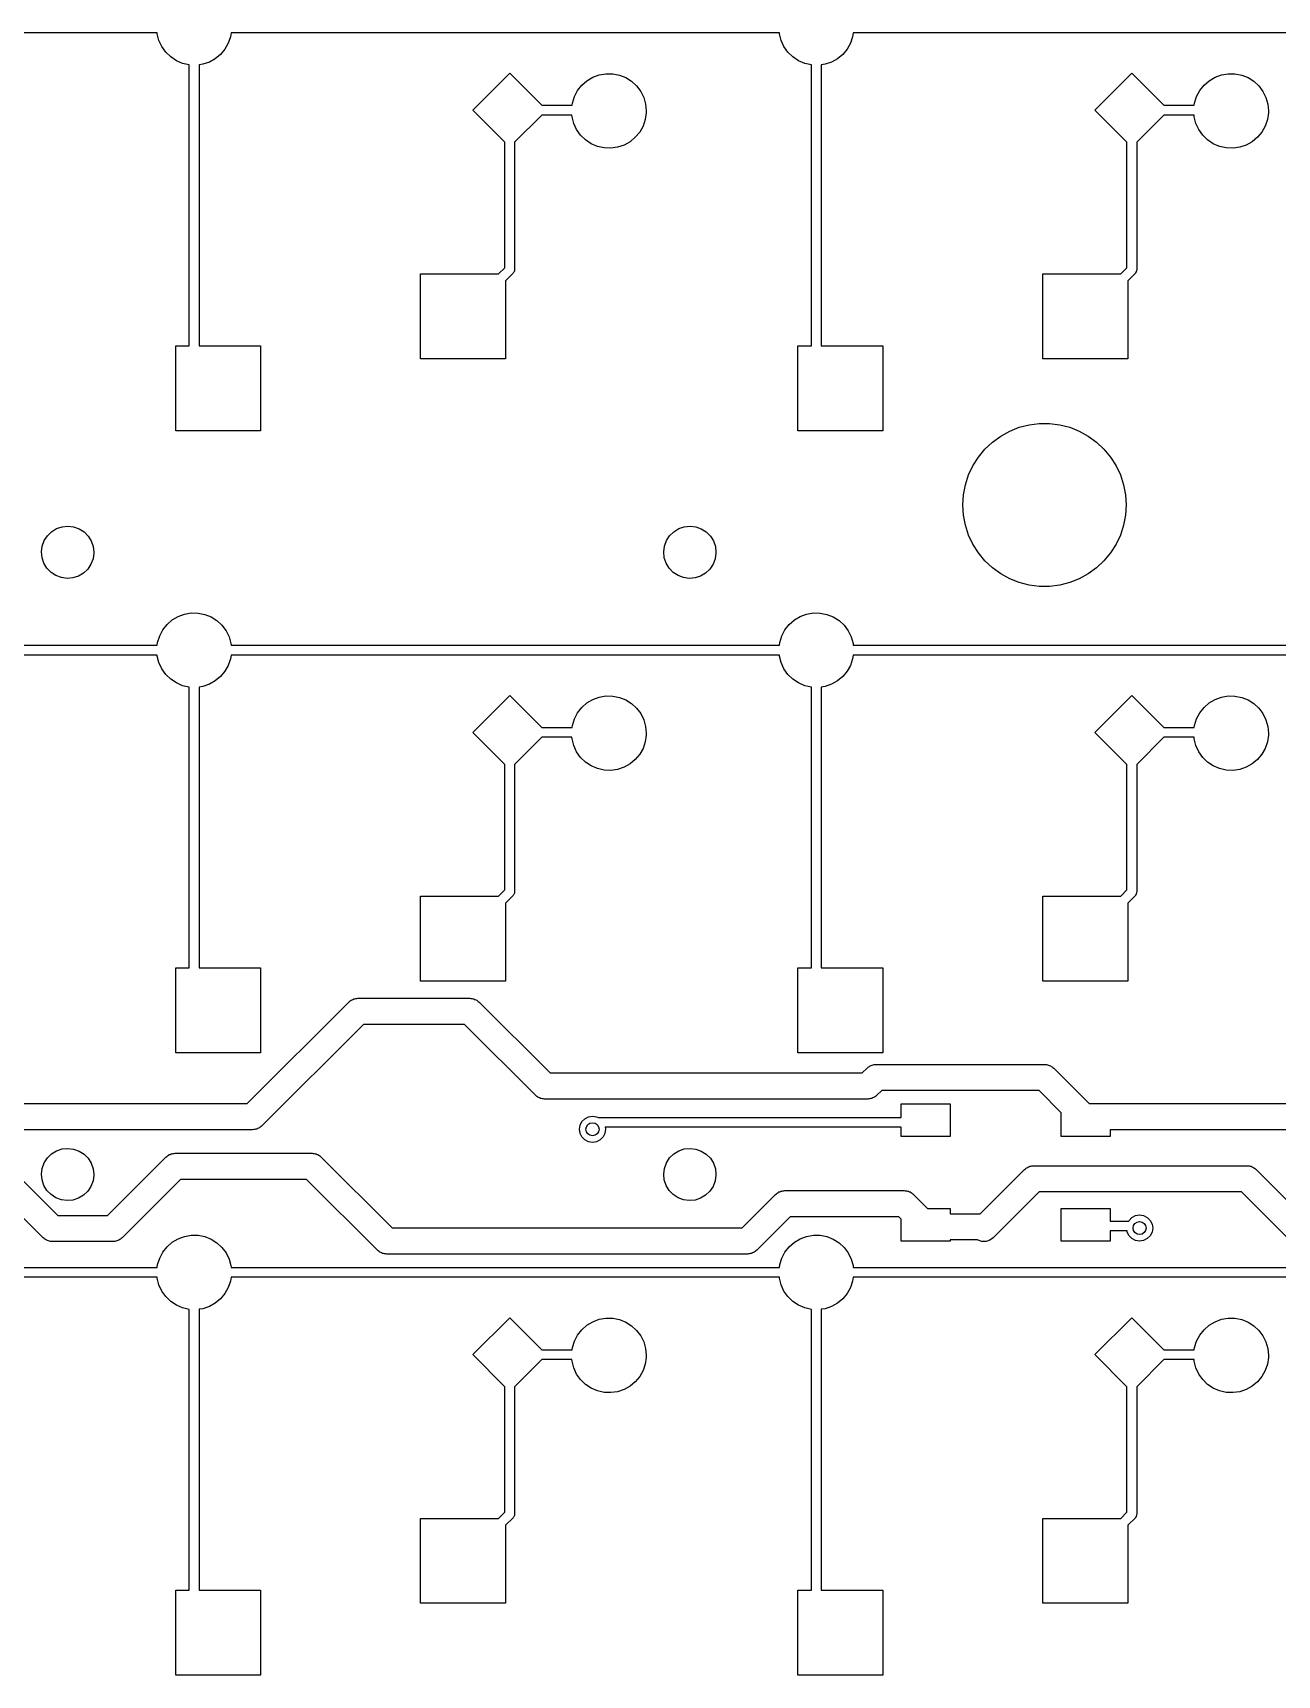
# Model space of a CAD drawing. Extents: x 62 to 250, y -152 to -58.
# Drawn here: x 126 to 164.1, y -152.4 to -102.1 of the extents above; entities that cross this region are included whole.
import ezdxf

# ---------------------------------------------------------------- set-up
doc = ezdxf.new("R2010")
doc.units = 0
doc.layers.add('BLACK', color=7, linetype='CONTINUOUS')

msp = doc.modelspace()

# ---------------------------------------------------------------- linework, layer by layer
at = {"layer": 'BLACK', "linetype": 'CONTINUOUS'}
for p, q in [((129.806, -102.131), (113.015, -102.131)), ((129.808, -102.16), (129.806, -102.131)), ((129.86, -102.363), (129.808, -102.16)), ((129.947, -102.552), (129.86, -102.363)), ((130.068, -102.723), (129.947, -102.552)), ((131.981, -102.446), (131.879, -102.628)), ((132.048, -102.248), (131.981, -102.446)), ((132.065, -102.131), (132.048, -102.248)), ((148.856, -102.131), (132.065, -102.131)), ((148.858, -102.16), (148.856, -102.131)), ((148.91, -102.363), (148.858, -102.16)), ((148.997, -102.552), (148.91, -102.363)), ((149.118, -102.723), (148.997, -102.552)), ((151.031, -102.446), (150.929, -102.628)), ((151.098, -102.248), (151.031, -102.446)), ((151.115, -102.131), (151.098, -102.248)), ((167.906, -102.131), (151.115, -102.131)), ((130.218, -102.869), (130.068, -102.723)), ((130.392, -102.985), (130.218, -102.869)), ((130.584, -103.068), (130.392, -102.985)), ((130.787, -103.114), (130.584, -103.068)), ((131.402, -103.025), (131.204, -103.092)), ((131.584, -102.923), (131.402, -103.025)), ((131.745, -102.789), (131.584, -102.923)), ((131.879, -102.628), (131.745, -102.789)), ((149.268, -102.869), (149.118, -102.723)), ((149.442, -102.985), (149.268, -102.869)), ((149.634, -103.068), (149.442, -102.985)), ((149.837, -103.114), (149.634, -103.068)), ((150.452, -103.025), (150.254, -103.092)), ((150.634, -102.923), (150.452, -103.025)), ((150.795, -102.789), (150.634, -102.923)), ((150.929, -102.628), (150.795, -102.789)), ((130.787, -111.711), (130.787, -103.114)), ((131.204, -103.092), (131.087, -103.109)), ((131.087, -103.109), (131.087, -111.711)), ((139.468, -104.499), (140.599, -103.367)), ((140.599, -103.367), (141.581, -104.349)), ((142.965, -103.596), (143.145, -103.489)), ((143.145, -103.489), (143.341, -103.417)), ((143.341, -103.417), (143.547, -103.382)), ((143.547, -103.382), (143.756, -103.384)), ((143.756, -103.384), (143.962, -103.425)), ((143.962, -103.425), (144.156, -103.503)), ((144.156, -103.503), (144.333, -103.614)), ((149.837, -111.711), (149.837, -103.114)), ((150.254, -103.092), (150.137, -103.109)), ((150.137, -103.109), (150.137, -111.711)), ((158.518, -104.499), (159.649, -103.367)), ((159.649, -103.367), (160.631, -104.349)), ((162.015, -103.596), (162.195, -103.489)), ((162.195, -103.489), (162.391, -103.417)), ((162.391, -103.417), (162.597, -103.382)), ((162.597, -103.382), (162.806, -103.384)), ((162.806, -103.384), (163.012, -103.425)), ((163.012, -103.425), (163.206, -103.503)), ((163.206, -103.503), (163.383, -103.614)), ((142.581, -104.084), (142.678, -103.898)), ((142.678, -103.898), (142.808, -103.734)), ((142.808, -103.734), (142.965, -103.596)), ((144.333, -103.614), (144.486, -103.756)), ((144.486, -103.756), (144.612, -103.924)), ((144.612, -103.924), (144.704, -104.111)), ((161.631, -104.084), (161.728, -103.898)), ((161.728, -103.898), (161.858, -103.734)), ((161.858, -103.734), (162.015, -103.596)), ((163.383, -103.614), (163.536, -103.756)), ((163.536, -103.756), (163.662, -103.924)), ((163.662, -103.924), (163.754, -104.111)), ((140.449, -105.48), (139.468, -104.499)), ((141.581, -104.349), (142.511, -104.349)), ((142.511, -104.349), (142.519, -104.283)), ((142.519, -104.283), (142.581, -104.084)), ((144.704, -104.111), (144.761, -104.313)), ((144.778, -104.581), (144.748, -104.788)), ((144.761, -104.313), (144.78, -104.521)), ((144.78, -104.521), (144.778, -104.581)), ((159.499, -105.48), (158.518, -104.499)), ((160.631, -104.349), (161.561, -104.349)), ((161.561, -104.349), (161.569, -104.283)), ((161.569, -104.283), (161.631, -104.084)), ((163.754, -104.111), (163.811, -104.313)), ((163.828, -104.581), (163.798, -104.788)), ((163.811, -104.313), (163.83, -104.521)), ((163.83, -104.521), (163.828, -104.581)), ((141.581, -104.649), (140.749, -105.48)), ((142.505, -104.649), (141.581, -104.649)), ((142.508, -104.7), (142.505, -104.649)), ((142.56, -104.903), (142.508, -104.7)), ((142.647, -105.093), (142.56, -104.903)), ((144.681, -104.986), (144.579, -105.168)), ((144.748, -104.788), (144.681, -104.986)), ((160.631, -104.649), (159.799, -105.48)), ((161.555, -104.649), (160.631, -104.649)), ((161.558, -104.7), (161.555, -104.649)), ((161.61, -104.903), (161.558, -104.7)), ((161.697, -105.093), (161.61, -104.903)), ((163.731, -104.986), (163.629, -105.168)), ((163.798, -104.788), (163.731, -104.986)), ((140.449, -109.322), (140.449, -105.48)), ((140.749, -105.48), (140.749, -109.384)), ((142.768, -105.263), (142.647, -105.093)), ((142.918, -105.409), (142.768, -105.263)), ((143.092, -105.525), (142.918, -105.409)), ((143.284, -105.608), (143.092, -105.525)), ((144.102, -105.565), (143.904, -105.632)), ((144.284, -105.463), (144.102, -105.565)), ((144.445, -105.329), (144.284, -105.463)), ((144.579, -105.168), (144.445, -105.329)), ((159.499, -109.322), (159.499, -105.48)), ((159.799, -105.48), (159.799, -109.384)), ((161.818, -105.263), (161.697, -105.093)), ((161.968, -105.409), (161.818, -105.263)), ((162.142, -105.525), (161.968, -105.409)), ((162.334, -105.608), (162.142, -105.525)), ((163.152, -105.565), (162.954, -105.632)), ((163.334, -105.463), (163.152, -105.565)), ((163.495, -105.329), (163.334, -105.463)), ((163.629, -105.168), (163.495, -105.329)), ((143.488, -105.654), (143.284, -105.608)), ((143.697, -105.662), (143.488, -105.654)), ((143.904, -105.632), (143.697, -105.662)), ((162.538, -105.654), (162.334, -105.608)), ((162.747, -105.662), (162.538, -105.654)), ((162.954, -105.632), (162.747, -105.662)), ((137.872, -112.111), (137.872, -109.511)), ((137.872, -109.511), (140.26, -109.511)), ((140.26, -109.511), (140.449, -109.322)), ((140.705, -109.49), (140.472, -109.723)), ((140.715, -109.473), (140.705, -109.49)), ((140.729, -109.459), (140.715, -109.473)), ((140.734, -109.44), (140.729, -109.459)), ((140.744, -109.423), (140.734, -109.44)), ((140.749, -109.384), (140.744, -109.403)), ((140.744, -109.403), (140.744, -109.423)), ((156.922, -112.111), (156.922, -109.511)), ((156.922, -109.511), (159.31, -109.511)), ((159.31, -109.511), (159.499, -109.322)), ((159.755, -109.49), (159.522, -109.723)), ((159.765, -109.473), (159.755, -109.49)), ((159.779, -109.459), (159.765, -109.473)), ((159.784, -109.44), (159.779, -109.459)), ((159.794, -109.423), (159.784, -109.44)), ((159.799, -109.384), (159.794, -109.403)), ((159.794, -109.403), (159.794, -109.423)), ((140.472, -109.723), (140.472, -112.111)), ((159.522, -109.723), (159.522, -112.111)), ((130.372, -114.311), (130.372, -111.711)), ((130.372, -111.711), (130.787, -111.711)), ((131.087, -111.711), (132.972, -111.711)), ((132.972, -111.711), (132.972, -114.311)), ((140.472, -112.111), (137.872, -112.111)), ((149.422, -114.311), (149.422, -111.711)), ((149.422, -111.711), (149.837, -111.711)), ((150.137, -111.711), (152.022, -111.711)), ((152.022, -111.711), (152.022, -114.311)), ((159.522, -112.111), (156.922, -112.111)), ((156.199, -114.208), (156.504, -114.13)), ((156.504, -114.13), (156.815, -114.091)), ((156.815, -114.091), (157.129, -114.091)), ((157.129, -114.091), (157.44, -114.13)), ((157.44, -114.13), (157.745, -114.208)), ((132.972, -114.311), (130.372, -114.311)), ((152.022, -114.311), (149.422, -114.311)), ((155.378, -114.66), (155.632, -114.475)), ((155.632, -114.475), (155.908, -114.324)), ((155.908, -114.324), (156.199, -114.208)), ((157.745, -114.208), (158.036, -114.324)), ((158.036, -114.324), (158.312, -114.475)), ((158.312, -114.475), (158.566, -114.66)), ((154.781, -115.382), (154.949, -115.117)), ((154.949, -115.117), (155.15, -114.875)), ((155.15, -114.875), (155.378, -114.66)), ((158.566, -114.66), (158.794, -114.875)), ((158.794, -114.875), (158.995, -115.117)), ((158.995, -115.117), (159.163, -115.382)), ((154.648, -115.666), (154.781, -115.382)), ((159.163, -115.382), (159.296, -115.666)), ((154.492, -116.273), (154.551, -115.964)), ((154.551, -115.964), (154.648, -115.666)), ((159.296, -115.666), (159.393, -115.964)), ((159.393, -115.964), (159.452, -116.273)), ((154.472, -116.586), (154.492, -116.273)), ((154.492, -116.899), (154.472, -116.586)), ((159.452, -116.273), (159.472, -116.586)), ((159.472, -116.586), (159.452, -116.899)), ((154.551, -117.208), (154.492, -116.899)), ((159.452, -116.899), (159.393, -117.208)), ((126.348, -117.678), (126.445, -117.528)), ((126.445, -117.528), (126.572, -117.403)), ((126.572, -117.403), (126.724, -117.309)), ((126.724, -117.309), (126.893, -117.252)), ((126.893, -117.252), (127.07, -117.233)), ((127.07, -117.233), (127.247, -117.254)), ((127.247, -117.254), (127.415, -117.314)), ((127.415, -117.314), (127.566, -117.41)), ((127.566, -117.41), (127.692, -117.536)), ((127.692, -117.536), (127.786, -117.688)), ((145.398, -117.678), (145.495, -117.528)), ((145.495, -117.528), (145.622, -117.403)), ((145.622, -117.403), (145.774, -117.309)), ((145.774, -117.309), (145.943, -117.252)), ((145.943, -117.252), (146.12, -117.233)), ((146.12, -117.233), (146.297, -117.254)), ((146.297, -117.254), (146.465, -117.314)), ((146.465, -117.314), (146.616, -117.41)), ((146.616, -117.41), (146.742, -117.536)), ((146.742, -117.536), (146.836, -117.688)), ((154.648, -117.506), (154.551, -117.208)), ((154.781, -117.79), (154.648, -117.506)), ((159.296, -117.506), (159.163, -117.79)), ((159.393, -117.208), (159.296, -117.506)), ((126.265, -118.022), (126.287, -117.845)), ((126.282, -118.2), (126.265, -118.022)), ((126.287, -117.845), (126.348, -117.678)), ((127.786, -117.688), (127.845, -117.856)), ((127.864, -118.056), (127.84, -118.232)), ((127.845, -117.856), (127.865, -118.033)), ((127.865, -118.033), (127.864, -118.056)), ((145.315, -118.022), (145.337, -117.845)), ((145.332, -118.2), (145.315, -118.022)), ((145.337, -117.845), (145.398, -117.678)), ((146.836, -117.688), (146.895, -117.856)), ((146.914, -118.056), (146.89, -118.232)), ((146.895, -117.856), (146.915, -118.033)), ((146.915, -118.033), (146.914, -118.056)), ((154.949, -118.055), (154.781, -117.79)), ((155.15, -118.297), (154.949, -118.055)), ((158.995, -118.055), (158.794, -118.297)), ((159.163, -117.79), (158.995, -118.055)), ((126.338, -118.369), (126.282, -118.2)), ((126.431, -118.521), (126.338, -118.369)), ((126.555, -118.65), (126.431, -118.521)), ((126.704, -118.747), (126.555, -118.65)), ((127.678, -118.548), (127.548, -118.671)), ((127.776, -118.399), (127.678, -118.548)), ((127.84, -118.232), (127.776, -118.399)), ((145.388, -118.369), (145.332, -118.2)), ((145.481, -118.521), (145.388, -118.369)), ((145.605, -118.65), (145.481, -118.521)), ((145.754, -118.747), (145.605, -118.65)), ((146.728, -118.548), (146.598, -118.671)), ((146.826, -118.399), (146.728, -118.548)), ((146.89, -118.232), (146.826, -118.399)), ((155.378, -118.512), (155.15, -118.297)), ((155.632, -118.697), (155.378, -118.512)), ((158.566, -118.512), (158.312, -118.697)), ((158.794, -118.297), (158.566, -118.512)), ((126.871, -118.81), (126.704, -118.747)), ((127.048, -118.833), (126.871, -118.81)), ((127.226, -118.817), (127.048, -118.833)), ((127.395, -118.762), (127.226, -118.817)), ((127.548, -118.671), (127.395, -118.762)), ((145.921, -118.81), (145.754, -118.747)), ((146.098, -118.833), (145.921, -118.81)), ((146.276, -118.817), (146.098, -118.833)), ((146.445, -118.762), (146.276, -118.817)), ((146.598, -118.671), (146.445, -118.762)), ((155.908, -118.848), (155.632, -118.697)), ((156.199, -118.964), (155.908, -118.848)), ((156.504, -119.042), (156.199, -118.964)), ((156.815, -119.081), (156.504, -119.042)), ((157.129, -119.081), (156.815, -119.081)), ((157.44, -119.042), (157.129, -119.081)), ((157.745, -118.964), (157.44, -119.042)), ((158.036, -118.848), (157.745, -118.964)), ((158.312, -118.697), (158.036, -118.848)), ((130.108, -120.244), (130.265, -120.106)), ((130.265, -120.106), (130.445, -119.999)), ((130.445, -119.999), (130.641, -119.927)), ((130.641, -119.927), (130.847, -119.892)), ((130.847, -119.892), (131.056, -119.894)), ((131.056, -119.894), (131.262, -119.935)), ((131.262, -119.935), (131.456, -120.013)), ((131.456, -120.013), (131.633, -120.124)), ((131.633, -120.124), (131.786, -120.266)), ((149.158, -120.244), (149.315, -120.106)), ((149.315, -120.106), (149.495, -119.999)), ((149.495, -119.999), (149.691, -119.927)), ((149.691, -119.927), (149.897, -119.892)), ((149.897, -119.892), (150.106, -119.894)), ((150.106, -119.894), (150.312, -119.935)), ((150.312, -119.935), (150.506, -120.013)), ((150.506, -120.013), (150.683, -120.124)), ((150.683, -120.124), (150.836, -120.266)), ((129.819, -120.793), (129.881, -120.594)), ((129.881, -120.594), (129.978, -120.408)), ((129.978, -120.408), (130.108, -120.244)), ((131.786, -120.266), (131.912, -120.434)), ((131.912, -120.434), (132.004, -120.621)), ((132.004, -120.621), (132.061, -120.823)), ((148.869, -120.793), (148.931, -120.594)), ((148.931, -120.594), (149.028, -120.408)), ((149.028, -120.408), (149.158, -120.244)), ((150.836, -120.266), (150.962, -120.434)), ((150.962, -120.434), (151.054, -120.621)), ((151.054, -120.621), (151.111, -120.823)), ((113.016, -120.881), (129.809, -120.881)), ((129.809, -120.881), (129.819, -120.793)), ((132.061, -120.823), (132.066, -120.881)), ((132.066, -120.881), (148.859, -120.881)), ((148.859, -120.881), (148.869, -120.793)), ((151.111, -120.823), (151.116, -120.881)), ((151.116, -120.881), (167.909, -120.881)), ((129.806, -121.181), (113.015, -121.181)), ((129.808, -121.21), (129.806, -121.181)), ((129.86, -121.413), (129.808, -121.21)), ((129.947, -121.602), (129.86, -121.413)), ((130.068, -121.773), (129.947, -121.602)), ((131.981, -121.496), (131.879, -121.678)), ((132.048, -121.298), (131.981, -121.496)), ((132.065, -121.181), (132.048, -121.298)), ((148.856, -121.181), (132.065, -121.181)), ((148.858, -121.21), (148.856, -121.181)), ((148.91, -121.413), (148.858, -121.21)), ((148.997, -121.602), (148.91, -121.413)), ((149.118, -121.773), (148.997, -121.602)), ((151.031, -121.496), (150.929, -121.678)), ((151.098, -121.298), (151.031, -121.496)), ((151.115, -121.181), (151.098, -121.298)), ((167.906, -121.181), (151.115, -121.181)), ((130.218, -121.919), (130.068, -121.773)), ((130.392, -122.035), (130.218, -121.919)), ((130.584, -122.118), (130.392, -122.035)), ((130.787, -122.164), (130.584, -122.118)), ((130.787, -130.761), (130.787, -122.164)), ((131.204, -122.142), (131.087, -122.159)), ((131.087, -122.159), (131.087, -130.761)), ((131.402, -122.075), (131.204, -122.142)), ((131.584, -121.973), (131.402, -122.075)), ((131.745, -121.839), (131.584, -121.973)), ((131.879, -121.678), (131.745, -121.839)), ((149.268, -121.919), (149.118, -121.773)), ((149.442, -122.035), (149.268, -121.919)), ((149.634, -122.118), (149.442, -122.035)), ((149.837, -122.164), (149.634, -122.118)), ((149.837, -130.761), (149.837, -122.164)), ((150.254, -122.142), (150.137, -122.159)), ((150.137, -122.159), (150.137, -130.761)), ((150.452, -122.075), (150.254, -122.142)), ((150.634, -121.973), (150.452, -122.075)), ((150.795, -121.839), (150.634, -121.973)), ((150.929, -121.678), (150.795, -121.839)), ((139.468, -123.549), (140.599, -122.417)), ((140.599, -122.417), (141.581, -123.399)), ((142.808, -122.784), (142.965, -122.646)), ((142.965, -122.646), (143.145, -122.539)), ((143.145, -122.539), (143.341, -122.467)), ((143.341, -122.467), (143.547, -122.432)), ((143.547, -122.432), (143.756, -122.434)), ((143.756, -122.434), (143.962, -122.475)), ((143.962, -122.475), (144.156, -122.553)), ((144.156, -122.553), (144.333, -122.664)), ((144.333, -122.664), (144.486, -122.806)), ((158.518, -123.549), (159.649, -122.417)), ((159.649, -122.417), (160.631, -123.399)), ((161.858, -122.784), (162.015, -122.646)), ((162.015, -122.646), (162.195, -122.539)), ((162.195, -122.539), (162.391, -122.467)), ((162.391, -122.467), (162.597, -122.432)), ((162.597, -122.432), (162.806, -122.434)), ((162.806, -122.434), (163.012, -122.475)), ((163.012, -122.475), (163.206, -122.553)), ((163.206, -122.553), (163.383, -122.664)), ((163.383, -122.664), (163.536, -122.806)), ((142.519, -123.333), (142.581, -123.134)), ((142.581, -123.134), (142.678, -122.948)), ((142.678, -122.948), (142.808, -122.784)), ((144.486, -122.806), (144.612, -122.974)), ((144.612, -122.974), (144.704, -123.161)), ((144.704, -123.161), (144.761, -123.363)), ((161.569, -123.333), (161.631, -123.134)), ((161.631, -123.134), (161.728, -122.948)), ((161.728, -122.948), (161.858, -122.784)), ((163.536, -122.806), (163.662, -122.974)), ((163.662, -122.974), (163.754, -123.161)), ((163.754, -123.161), (163.811, -123.363)), ((140.449, -124.53), (139.468, -123.549)), ((141.581, -123.399), (142.511, -123.399)), ((142.511, -123.399), (142.519, -123.333)), ((144.778, -123.631), (144.748, -123.838)), ((144.761, -123.363), (144.78, -123.571)), ((144.78, -123.571), (144.778, -123.631)), ((159.499, -124.53), (158.518, -123.549)), ((160.631, -123.399), (161.561, -123.399)), ((161.561, -123.399), (161.569, -123.333)), ((163.828, -123.631), (163.798, -123.838)), ((163.811, -123.363), (163.83, -123.571)), ((163.83, -123.571), (163.828, -123.631)), ((141.581, -123.699), (140.749, -124.53)), ((142.505, -123.699), (141.581, -123.699)), ((142.508, -123.75), (142.505, -123.699)), ((142.56, -123.953), (142.508, -123.75)), ((142.647, -124.142), (142.56, -123.953)), ((142.768, -124.313), (142.647, -124.142)), ((144.681, -124.036), (144.579, -124.218)), ((144.748, -123.838), (144.681, -124.036)), ((160.631, -123.699), (159.799, -124.53)), ((161.555, -123.699), (160.631, -123.699)), ((161.558, -123.75), (161.555, -123.699)), ((161.61, -123.953), (161.558, -123.75)), ((161.697, -124.142), (161.61, -123.953)), ((161.818, -124.313), (161.697, -124.142)), ((163.731, -124.036), (163.629, -124.218)), ((163.798, -123.838), (163.731, -124.036)), ((140.449, -128.372), (140.449, -124.53)), ((140.749, -124.53), (140.749, -128.434)), ((142.918, -124.459), (142.768, -124.313)), ((143.092, -124.575), (142.918, -124.459)), ((143.284, -124.658), (143.092, -124.575)), ((143.488, -124.704), (143.284, -124.658)), ((143.904, -124.682), (143.697, -124.712)), ((144.102, -124.615), (143.904, -124.682)), ((144.284, -124.513), (144.102, -124.615)), ((144.445, -124.379), (144.284, -124.513)), ((144.579, -124.218), (144.445, -124.379)), ((159.499, -128.372), (159.499, -124.53)), ((159.799, -124.53), (159.799, -128.434)), ((161.968, -124.459), (161.818, -124.313)), ((162.142, -124.575), (161.968, -124.459)), ((162.334, -124.658), (162.142, -124.575)), ((162.538, -124.704), (162.334, -124.658)), ((162.954, -124.682), (162.747, -124.712)), ((163.152, -124.615), (162.954, -124.682)), ((163.334, -124.513), (163.152, -124.615)), ((163.495, -124.379), (163.334, -124.513)), ((163.629, -124.218), (163.495, -124.379)), ((143.697, -124.712), (143.488, -124.704)), ((162.747, -124.712), (162.538, -124.704)), ((137.872, -131.161), (137.872, -128.561)), ((137.872, -128.561), (140.26, -128.561)), ((140.26, -128.561), (140.449, -128.372)), ((140.705, -128.54), (140.472, -128.773)), ((140.715, -128.523), (140.705, -128.54)), ((140.729, -128.509), (140.715, -128.523)), ((140.734, -128.49), (140.729, -128.509)), ((140.744, -128.473), (140.734, -128.49)), ((140.749, -128.434), (140.744, -128.453)), ((140.744, -128.453), (140.744, -128.473)), ((156.922, -131.161), (156.922, -128.561)), ((156.922, -128.561), (159.31, -128.561)), ((159.31, -128.561), (159.499, -128.372)), ((159.755, -128.54), (159.522, -128.773)), ((159.765, -128.523), (159.755, -128.54)), ((159.779, -128.509), (159.765, -128.523)), ((159.784, -128.49), (159.779, -128.509)), ((159.794, -128.473), (159.784, -128.49)), ((159.799, -128.434), (159.794, -128.453)), ((159.794, -128.453), (159.794, -128.473)), ((140.472, -128.773), (140.472, -131.161)), ((159.522, -128.773), (159.522, -131.161)), ((130.372, -133.361), (130.372, -130.761)), ((130.372, -130.761), (130.787, -130.761)), ((131.087, -130.761), (132.972, -130.761)), ((132.972, -130.761), (132.972, -133.361)), ((140.472, -131.161), (137.872, -131.161)), ((149.422, -133.361), (149.422, -130.761)), ((149.422, -130.761), (149.837, -130.761)), ((150.137, -130.761), (152.022, -130.761)), ((152.022, -130.761), (152.022, -133.361)), ((159.522, -131.161), (156.922, -131.161)), ((135.745, -131.75), (135.77, -131.732)), ((135.77, -131.732), (135.8, -131.722)), ((135.8, -131.722), (135.828, -131.708)), ((135.828, -131.708), (135.859, -131.703)), ((135.859, -131.703), (135.889, -131.693)), ((135.889, -131.693), (135.921, -131.693)), ((135.921, -131.693), (135.952, -131.688)), ((135.952, -131.688), (139.381, -131.688)), ((139.381, -131.688), (139.412, -131.693)), ((139.412, -131.693), (139.444, -131.693)), ((139.444, -131.693), (139.474, -131.703)), ((139.474, -131.703), (139.505, -131.708)), ((139.505, -131.708), (139.533, -131.722)), ((139.533, -131.722), (139.563, -131.732)), ((139.563, -131.732), (139.588, -131.75)), ((132.562, -134.912), (135.669, -131.805)), ((135.669, -131.805), (135.695, -131.787)), ((135.695, -131.787), (135.717, -131.764)), ((135.717, -131.764), (135.745, -131.75)), ((139.588, -131.75), (139.616, -131.764)), ((139.616, -131.764), (139.638, -131.787)), ((139.638, -131.787), (139.664, -131.805)), ((139.664, -131.805), (141.833, -133.974)), ((136.118, -132.488), (133.011, -135.595)), ((139.215, -132.488), (136.118, -132.488)), ((141.384, -134.657), (139.215, -132.488)), ((132.972, -133.361), (130.372, -133.361)), ((152.022, -133.361), (149.422, -133.361)), ((151.67, -133.746), (151.698, -133.732)), ((151.698, -133.732), (151.729, -133.727)), ((151.729, -133.727), (151.759, -133.717)), ((151.759, -133.717), (151.791, -133.717)), ((151.791, -133.717), (151.822, -133.712)), ((151.822, -133.712), (156.972, -133.712)), ((156.972, -133.712), (157.003, -133.717)), ((157.003, -133.717), (157.035, -133.717)), ((157.035, -133.717), (157.065, -133.727)), ((157.065, -133.727), (157.096, -133.732)), ((157.096, -133.732), (157.124, -133.746)), ((141.833, -133.974), (151.394, -133.974)), ((151.394, -133.974), (151.539, -133.829)), ((151.539, -133.829), (151.565, -133.811)), ((151.565, -133.811), (151.587, -133.788)), ((151.587, -133.788), (151.615, -133.774)), ((151.615, -133.774), (151.64, -133.756)), ((151.64, -133.756), (151.67, -133.746)), ((157.124, -133.746), (157.154, -133.756)), ((157.154, -133.756), (157.179, -133.774)), ((157.179, -133.774), (157.207, -133.788)), ((157.207, -133.788), (157.229, -133.811)), ((157.229, -133.811), (157.255, -133.829)), ((157.255, -133.829), (158.338, -134.912)), ((141.41, -134.675), (141.384, -134.657)), ((141.432, -134.698), (141.41, -134.675)), ((141.46, -134.712), (141.432, -134.698)), ((141.485, -134.73), (141.46, -134.712)), ((141.515, -134.74), (141.485, -134.73)), ((141.543, -134.754), (141.515, -134.74)), ((151.712, -134.74), (151.684, -134.754)), ((151.742, -134.73), (151.712, -134.74)), ((151.767, -134.712), (151.742, -134.73)), ((151.795, -134.698), (151.767, -134.712)), ((151.817, -134.675), (151.795, -134.698)), ((151.843, -134.657), (151.817, -134.675)), ((151.988, -134.512), (151.843, -134.657)), ((156.806, -134.512), (151.988, -134.512)), ((157.487, -135.193), (156.806, -134.512)), ((120.238, -134.912), (132.562, -134.912)), ((141.574, -134.759), (141.543, -134.754)), ((141.604, -134.769), (141.574, -134.759)), ((141.636, -134.769), (141.604, -134.769)), ((141.667, -134.774), (141.636, -134.769)), ((151.56, -134.774), (141.667, -134.774)), ((151.591, -134.769), (151.56, -134.774)), ((151.623, -134.769), (151.591, -134.769)), ((151.653, -134.759), (151.623, -134.769)), ((151.684, -134.754), (151.653, -134.759)), ((152.587, -135.334), (152.587, -134.921)), ((152.587, -134.921), (154.087, -134.921)), ((154.087, -134.921), (154.087, -135.921)), ((157.487, -135.921), (157.487, -135.193)), ((158.338, -134.912), (170.662, -134.912)), ((132.728, -135.712), (120.887, -135.712)), ((132.759, -135.707), (132.728, -135.712)), ((132.791, -135.707), (132.759, -135.707)), ((132.821, -135.697), (132.791, -135.707)), ((132.852, -135.692), (132.821, -135.697)), ((132.88, -135.678), (132.852, -135.692)), ((132.91, -135.668), (132.88, -135.678)), ((132.935, -135.65), (132.91, -135.668)), ((132.963, -135.636), (132.935, -135.65)), ((132.985, -135.613), (132.963, -135.636)), ((133.011, -135.595), (132.985, -135.613)), ((142.734, -135.699), (142.754, -135.575)), ((142.754, -135.823), (142.734, -135.699)), ((142.754, -135.575), (142.81, -135.464)), ((142.81, -135.464), (142.899, -135.375)), ((142.899, -135.375), (143.01, -135.319)), ((143.01, -135.319), (143.134, -135.299)), ((143.134, -135.299), (143.258, -135.319)), ((143.258, -135.319), (143.304, -135.342)), ((143.304, -135.342), (143.31, -135.339)), ((143.31, -135.339), (143.33, -135.339)), ((143.33, -135.339), (143.349, -135.334)), ((143.349, -135.334), (152.587, -135.334)), ((143.534, -135.699), (143.514, -135.823)), ((152.587, -135.634), (143.524, -135.634)), ((143.524, -135.634), (143.534, -135.699)), ((152.587, -135.921), (152.587, -135.634)), ((170.828, -135.712), (158.987, -135.712)), ((158.987, -135.712), (158.987, -135.921)), ((142.81, -135.934), (142.754, -135.823)), ((142.899, -136.023), (142.81, -135.934)), ((143.01, -136.079), (142.899, -136.023)), ((143.134, -136.099), (143.01, -136.079)), ((143.258, -136.079), (143.134, -136.099)), ((143.369, -136.023), (143.258, -136.079)), ((143.458, -135.934), (143.369, -136.023)), ((143.514, -135.823), (143.458, -135.934)), ((154.087, -135.921), (152.587, -135.921)), ((158.987, -135.921), (157.487, -135.921)), ((126.287, -136.895), (126.348, -136.728)), ((126.348, -136.728), (126.445, -136.578)), ((126.445, -136.578), (126.572, -136.453)), ((126.572, -136.453), (126.724, -136.359)), ((126.724, -136.359), (126.893, -136.302)), ((126.893, -136.302), (127.07, -136.283)), ((127.07, -136.283), (127.247, -136.304)), ((127.247, -136.304), (127.415, -136.364)), ((127.415, -136.364), (127.566, -136.46)), ((127.566, -136.46), (127.692, -136.586)), ((127.692, -136.586), (127.786, -136.738)), ((127.786, -136.738), (127.845, -136.906)), ((128.284, -138.337), (130.072, -136.549)), ((130.072, -136.549), (130.098, -136.531)), ((130.098, -136.531), (130.12, -136.508)), ((130.12, -136.508), (130.148, -136.494)), ((130.148, -136.494), (130.173, -136.476)), ((130.173, -136.476), (130.203, -136.466)), ((130.203, -136.466), (130.231, -136.452)), ((130.231, -136.452), (130.262, -136.447)), ((130.262, -136.447), (130.292, -136.437)), ((130.292, -136.437), (130.324, -136.437)), ((130.324, -136.437), (130.355, -136.432)), ((130.355, -136.432), (134.546, -136.432)), ((134.546, -136.432), (134.577, -136.437)), ((134.577, -136.437), (134.609, -136.437)), ((134.609, -136.437), (134.639, -136.447)), ((134.639, -136.447), (134.67, -136.452)), ((134.67, -136.452), (134.698, -136.466)), ((134.698, -136.466), (134.728, -136.476)), ((134.728, -136.476), (134.753, -136.494)), ((134.753, -136.494), (134.781, -136.508)), ((134.781, -136.508), (134.803, -136.531)), ((134.803, -136.531), (134.829, -136.549)), ((134.829, -136.549), (136.998, -138.718)), ((145.337, -136.895), (145.398, -136.728)), ((145.398, -136.728), (145.495, -136.578)), ((145.495, -136.578), (145.622, -136.453)), ((145.622, -136.453), (145.774, -136.359)), ((145.774, -136.359), (145.943, -136.302)), ((145.943, -136.302), (146.12, -136.283)), ((146.12, -136.283), (146.297, -136.304)), ((146.297, -136.304), (146.465, -136.364)), ((146.465, -136.364), (146.616, -136.46)), ((146.616, -136.46), (146.742, -136.586)), ((146.742, -136.586), (146.836, -136.738)), ((146.836, -136.738), (146.895, -136.906)), ((125.303, -136.877), (126.763, -138.337)), ((126.265, -137.072), (126.287, -136.895)), ((126.282, -137.25), (126.265, -137.072)), ((126.338, -137.419), (126.282, -137.25)), ((127.864, -137.106), (127.84, -137.282)), ((127.845, -136.906), (127.865, -137.083)), ((127.865, -137.083), (127.864, -137.106)), ((130.521, -137.232), (128.733, -139.02)), ((134.38, -137.232), (130.521, -137.232)), ((136.549, -139.401), (134.38, -137.232)), ((145.315, -137.072), (145.337, -136.895)), ((145.332, -137.25), (145.315, -137.072)), ((145.388, -137.419), (145.332, -137.25)), ((146.914, -137.106), (146.89, -137.282)), ((146.895, -136.906), (146.915, -137.083)), ((146.915, -137.083), (146.914, -137.106)), ((155.007, -138.284), (156.361, -136.93)), ((156.361, -136.93), (156.387, -136.912)), ((156.387, -136.912), (156.409, -136.889)), ((156.409, -136.889), (156.437, -136.875)), ((156.437, -136.875), (156.462, -136.857)), ((156.462, -136.857), (156.492, -136.847)), ((156.492, -136.847), (156.52, -136.833)), ((156.52, -136.833), (156.551, -136.828)), ((156.551, -136.828), (156.581, -136.818)), ((156.581, -136.818), (156.613, -136.818)), ((156.613, -136.818), (156.644, -136.813)), ((156.644, -136.813), (163.173, -136.813)), ((163.173, -136.813), (163.204, -136.818)), ((163.204, -136.818), (163.236, -136.818)), ((163.236, -136.818), (163.266, -136.828)), ((163.266, -136.828), (163.297, -136.833)), ((163.297, -136.833), (163.325, -136.847)), ((163.325, -136.847), (163.355, -136.857)), ((163.355, -136.857), (163.38, -136.875)), ((163.38, -136.875), (163.408, -136.889)), ((163.408, -136.889), (163.43, -136.912)), ((163.43, -136.912), (163.456, -136.93)), ((163.456, -136.93), (164.863, -138.337)), ((126.314, -139.02), (124.854, -137.56)), ((126.431, -137.571), (126.338, -137.419)), ((126.555, -137.7), (126.431, -137.571)), ((126.704, -137.797), (126.555, -137.7)), ((127.548, -137.721), (127.395, -137.812)), ((127.678, -137.598), (127.548, -137.721)), ((127.776, -137.449), (127.678, -137.598)), ((127.84, -137.282), (127.776, -137.449)), ((145.481, -137.571), (145.388, -137.419)), ((145.605, -137.7), (145.481, -137.571)), ((145.754, -137.797), (145.605, -137.7)), ((146.598, -137.721), (146.445, -137.812)), ((146.728, -137.598), (146.598, -137.721)), ((146.826, -137.449), (146.728, -137.598)), ((146.89, -137.282), (146.826, -137.449)), ((147.715, -138.718), (148.741, -137.692)), ((148.741, -137.692), (148.767, -137.674)), ((148.767, -137.674), (148.789, -137.651)), ((148.789, -137.651), (148.817, -137.637)), ((148.817, -137.637), (148.842, -137.619)), ((148.842, -137.619), (148.872, -137.609)), ((148.872, -137.609), (148.9, -137.595)), ((148.9, -137.595), (148.931, -137.59)), ((148.931, -137.59), (148.961, -137.58)), ((148.961, -137.58), (148.993, -137.58)), ((148.993, -137.58), (149.024, -137.575)), ((149.024, -137.575), (152.681, -137.575)), ((152.681, -137.575), (152.712, -137.58)), ((152.712, -137.58), (152.744, -137.58)), ((152.744, -137.58), (152.774, -137.59)), ((152.774, -137.59), (152.805, -137.595)), ((152.805, -137.595), (152.833, -137.609)), ((152.833, -137.609), (152.863, -137.619)), ((152.863, -137.619), (152.888, -137.637)), ((152.888, -137.637), (152.916, -137.651)), ((152.916, -137.651), (152.938, -137.674)), ((152.938, -137.674), (152.964, -137.692)), ((152.964, -137.692), (153.393, -138.121)), ((156.81, -137.613), (155.403, -139.02)), ((163.007, -137.613), (156.81, -137.613)), ((164.414, -139.02), (163.007, -137.613)), ((126.871, -137.86), (126.704, -137.797)), ((127.048, -137.883), (126.871, -137.86)), ((127.226, -137.867), (127.048, -137.883)), ((127.395, -137.812), (127.226, -137.867)), ((145.921, -137.86), (145.754, -137.797)), ((146.098, -137.883), (145.921, -137.86)), ((146.276, -137.867), (146.098, -137.883)), ((146.445, -137.812), (146.276, -137.867)), ((153.393, -138.121), (154.087, -138.121)), ((154.087, -138.121), (154.087, -138.284)), ((157.487, -139.121), (157.487, -138.121)), ((157.487, -138.121), (158.987, -138.121)), ((158.987, -138.121), (158.987, -138.509)), ((126.763, -138.337), (128.284, -138.337)), ((136.998, -138.718), (147.715, -138.718)), ((149.19, -138.375), (148.164, -139.401)), ((152.515, -138.375), (149.19, -138.375)), ((152.587, -138.447), (152.515, -138.375)), ((152.587, -139.121), (152.587, -138.447)), ((154.087, -138.284), (155.007, -138.284)), ((158.987, -138.509), (159.551, -138.509)), ((159.551, -138.509), (159.562, -138.487)), ((159.562, -138.487), (159.651, -138.399)), ((159.651, -138.399), (159.762, -138.342)), ((159.762, -138.342), (159.886, -138.322)), ((159.886, -138.322), (160.01, -138.342)), ((160.01, -138.342), (160.121, -138.399)), ((160.121, -138.399), (160.21, -138.487)), ((160.21, -138.487), (160.266, -138.599)), ((160.266, -138.599), (160.286, -138.722)), ((160.286, -138.722), (160.266, -138.846)), ((126.34, -139.038), (126.314, -139.02)), ((126.362, -139.061), (126.34, -139.038)), ((126.39, -139.075), (126.362, -139.061)), ((126.416, -139.093), (126.39, -139.075)), ((126.445, -139.103), (126.416, -139.093)), ((126.474, -139.117), (126.445, -139.103)), ((126.505, -139.122), (126.474, -139.117)), ((126.535, -139.132), (126.505, -139.122)), ((126.566, -139.132), (126.535, -139.132)), ((126.597, -139.137), (126.566, -139.132)), ((128.45, -139.137), (126.597, -139.137)), ((128.481, -139.132), (128.45, -139.137)), ((128.513, -139.132), (128.481, -139.132)), ((128.543, -139.122), (128.513, -139.132)), ((128.574, -139.117), (128.543, -139.122)), ((128.602, -139.103), (128.574, -139.117)), ((128.632, -139.093), (128.602, -139.103)), ((128.657, -139.075), (128.632, -139.093)), ((128.685, -139.061), (128.657, -139.075)), ((128.707, -139.038), (128.685, -139.061)), ((128.733, -139.02), (128.707, -139.038)), ((130.108, -139.294), (130.265, -139.156)), ((130.265, -139.156), (130.445, -139.049)), ((130.445, -139.049), (130.641, -138.977)), ((130.641, -138.977), (130.847, -138.942)), ((130.847, -138.942), (131.056, -138.944)), ((131.056, -138.944), (131.262, -138.985)), ((131.262, -138.985), (131.456, -139.063)), ((131.456, -139.063), (131.633, -139.174)), ((131.633, -139.174), (131.786, -139.316)), ((149.158, -139.294), (149.315, -139.156)), ((149.315, -139.156), (149.495, -139.049)), ((149.495, -139.049), (149.691, -138.977)), ((149.691, -138.977), (149.897, -138.942)), ((149.897, -138.942), (150.106, -138.944)), ((150.106, -138.944), (150.312, -138.985)), ((150.312, -138.985), (150.506, -139.063)), ((150.506, -139.063), (150.683, -139.174)), ((150.683, -139.174), (150.836, -139.316)), ((154.087, -139.121), (152.587, -139.121)), ((154.925, -139.084), (154.087, -139.084)), ((154.087, -139.084), (154.087, -139.121)), ((154.938, -139.093), (154.925, -139.084)), ((155.057, -139.132), (154.938, -139.093)), ((155.183, -139.132), (155.057, -139.132)), ((155.302, -139.093), (155.183, -139.132)), ((155.403, -139.02), (155.302, -139.093)), ((158.987, -139.121), (157.487, -139.121)), ((159.5, -138.809), (158.987, -138.809)), ((158.987, -138.809), (158.987, -139.121)), ((159.505, -138.846), (159.5, -138.809)), ((159.562, -138.957), (159.505, -138.846)), ((159.651, -139.046), (159.562, -138.957)), ((159.762, -139.103), (159.651, -139.046)), ((159.886, -139.122), (159.762, -139.103)), ((160.01, -139.103), (159.886, -139.122)), ((160.121, -139.046), (160.01, -139.103)), ((160.21, -138.957), (160.121, -139.046)), ((160.266, -138.846), (160.21, -138.957)), ((129.819, -139.843), (129.881, -139.644)), ((129.881, -139.644), (129.978, -139.458)), ((129.978, -139.458), (130.108, -139.294)), ((131.786, -139.316), (131.912, -139.484)), ((131.912, -139.484), (132.004, -139.671)), ((132.004, -139.671), (132.061, -139.873)), ((136.575, -139.419), (136.549, -139.401)), ((136.597, -139.442), (136.575, -139.419)), ((136.625, -139.456), (136.597, -139.442)), ((136.65, -139.474), (136.625, -139.456)), ((136.68, -139.484), (136.65, -139.474)), ((136.708, -139.498), (136.68, -139.484)), ((136.739, -139.503), (136.708, -139.498)), ((136.769, -139.513), (136.739, -139.503)), ((136.801, -139.513), (136.769, -139.513)), ((136.832, -139.518), (136.801, -139.513)), ((147.881, -139.518), (136.832, -139.518)), ((147.912, -139.513), (147.881, -139.518)), ((147.944, -139.513), (147.912, -139.513)), ((147.974, -139.503), (147.944, -139.513)), ((148.005, -139.498), (147.974, -139.503)), ((148.033, -139.484), (148.005, -139.498)), ((148.063, -139.474), (148.033, -139.484)), ((148.088, -139.456), (148.063, -139.474)), ((148.116, -139.442), (148.088, -139.456)), ((148.138, -139.419), (148.116, -139.442)), ((148.164, -139.401), (148.138, -139.419)), ((148.869, -139.843), (148.931, -139.644)), ((148.931, -139.644), (149.028, -139.458)), ((149.028, -139.458), (149.158, -139.294)), ((150.836, -139.316), (150.962, -139.484)), ((150.962, -139.484), (151.054, -139.671)), ((151.054, -139.671), (151.111, -139.873)), ((129.806, -140.231), (113.015, -140.231)), ((113.016, -139.931), (129.809, -139.931)), ((129.808, -140.26), (129.806, -140.231)), ((129.86, -140.463), (129.808, -140.26)), ((129.809, -139.931), (129.819, -139.843)), ((132.065, -140.231), (132.048, -140.348)), ((132.061, -139.873), (132.066, -139.931)), ((148.856, -140.231), (132.065, -140.231)), ((132.066, -139.931), (148.859, -139.931)), ((148.858, -140.26), (148.856, -140.231)), ((148.91, -140.463), (148.858, -140.26)), ((148.859, -139.931), (148.869, -139.843)), ((151.115, -140.231), (151.098, -140.348)), ((151.111, -139.873), (151.116, -139.931)), ((167.906, -140.231), (151.115, -140.231)), ((151.116, -139.931), (167.909, -139.931)), ((129.947, -140.653), (129.86, -140.463)), ((130.068, -140.823), (129.947, -140.653)), ((131.879, -140.728), (131.745, -140.889)), ((131.981, -140.546), (131.879, -140.728)), ((132.048, -140.348), (131.981, -140.546)), ((148.997, -140.653), (148.91, -140.463)), ((149.118, -140.823), (148.997, -140.653)), ((150.929, -140.728), (150.795, -140.889)), ((151.031, -140.546), (150.929, -140.728)), ((151.098, -140.348), (151.031, -140.546)), ((130.218, -140.969), (130.068, -140.823)), ((130.392, -141.085), (130.218, -140.969)), ((130.584, -141.168), (130.392, -141.085)), ((130.787, -141.214), (130.584, -141.168)), ((130.787, -149.811), (130.787, -141.214)), ((131.204, -141.192), (131.087, -141.209)), ((131.087, -141.209), (131.087, -149.811)), ((131.402, -141.125), (131.204, -141.192)), ((131.584, -141.023), (131.402, -141.125)), ((131.745, -140.889), (131.584, -141.023)), ((149.268, -140.969), (149.118, -140.823)), ((149.442, -141.085), (149.268, -140.969)), ((149.634, -141.168), (149.442, -141.085)), ((149.837, -141.214), (149.634, -141.168)), ((149.837, -149.811), (149.837, -141.214)), ((150.254, -141.192), (150.137, -141.209)), ((150.137, -141.209), (150.137, -149.811)), ((150.452, -141.125), (150.254, -141.192)), ((150.634, -141.023), (150.452, -141.125)), ((150.795, -140.889), (150.634, -141.023)), ((139.468, -142.599), (140.599, -141.467)), ((140.599, -141.467), (141.581, -142.449)), ((142.808, -141.834), (142.965, -141.696)), ((142.965, -141.696), (143.145, -141.589)), ((143.145, -141.589), (143.341, -141.517)), ((143.341, -141.517), (143.547, -141.482)), ((143.547, -141.482), (143.756, -141.484)), ((143.756, -141.484), (143.962, -141.525)), ((143.962, -141.525), (144.156, -141.603)), ((144.156, -141.603), (144.333, -141.714)), ((144.333, -141.714), (144.486, -141.856)), ((158.518, -142.599), (159.649, -141.467)), ((159.649, -141.467), (160.631, -142.449)), ((161.858, -141.834), (162.015, -141.696)), ((162.015, -141.696), (162.195, -141.589)), ((162.195, -141.589), (162.391, -141.517)), ((162.391, -141.517), (162.597, -141.482)), ((162.597, -141.482), (162.806, -141.484)), ((162.806, -141.484), (163.012, -141.525)), ((163.012, -141.525), (163.206, -141.603)), ((163.206, -141.603), (163.383, -141.714)), ((163.383, -141.714), (163.536, -141.856)), ((142.519, -142.383), (142.581, -142.184)), ((142.581, -142.184), (142.678, -141.998)), ((142.678, -141.998), (142.808, -141.834)), ((144.486, -141.856), (144.612, -142.024)), ((144.612, -142.024), (144.704, -142.211)), ((144.704, -142.211), (144.761, -142.413)), ((161.569, -142.383), (161.631, -142.184)), ((161.631, -142.184), (161.728, -141.998)), ((161.728, -141.998), (161.858, -141.834)), ((163.536, -141.856), (163.662, -142.024)), ((163.662, -142.024), (163.754, -142.211)), ((163.754, -142.211), (163.811, -142.413)), ((140.449, -143.58), (139.468, -142.599)), ((141.581, -142.749), (140.749, -143.58)), ((141.581, -142.449), (142.511, -142.449)), ((142.505, -142.749), (141.581, -142.749)), ((142.508, -142.8), (142.505, -142.749)), ((142.511, -142.449), (142.519, -142.383)), ((144.778, -142.681), (144.748, -142.888)), ((144.761, -142.413), (144.78, -142.621)), ((144.78, -142.621), (144.778, -142.681)), ((159.499, -143.58), (158.518, -142.599)), ((160.631, -142.749), (159.799, -143.58)), ((160.631, -142.449), (161.561, -142.449)), ((161.555, -142.749), (160.631, -142.749)), ((161.558, -142.8), (161.555, -142.749)), ((161.561, -142.449), (161.569, -142.383)), ((163.828, -142.681), (163.798, -142.888)), ((163.811, -142.413), (163.83, -142.621)), ((163.83, -142.621), (163.828, -142.681)), ((142.56, -143.003), (142.508, -142.8)), ((142.647, -143.192), (142.56, -143.003)), ((142.768, -143.363), (142.647, -143.192)), ((144.579, -143.268), (144.445, -143.429)), ((144.681, -143.086), (144.579, -143.268)), ((144.748, -142.888), (144.681, -143.086)), ((161.61, -143.003), (161.558, -142.8)), ((161.697, -143.192), (161.61, -143.003)), ((161.818, -143.363), (161.697, -143.192)), ((163.629, -143.268), (163.495, -143.429)), ((163.731, -143.086), (163.629, -143.268)), ((163.798, -142.888), (163.731, -143.086)), ((140.449, -147.422), (140.449, -143.58)), ((140.749, -143.58), (140.749, -147.484)), ((142.918, -143.509), (142.768, -143.363)), ((143.092, -143.625), (142.918, -143.509)), ((143.284, -143.708), (143.092, -143.625)), ((143.488, -143.754), (143.284, -143.708)), ((143.697, -143.762), (143.488, -143.754)), ((143.904, -143.732), (143.697, -143.762)), ((144.102, -143.665), (143.904, -143.732)), ((144.284, -143.563), (144.102, -143.665)), ((144.445, -143.429), (144.284, -143.563)), ((159.499, -147.422), (159.499, -143.58)), ((159.799, -143.58), (159.799, -147.484)), ((161.968, -143.509), (161.818, -143.363)), ((162.142, -143.625), (161.968, -143.509)), ((162.334, -143.708), (162.142, -143.625)), ((162.538, -143.754), (162.334, -143.708)), ((162.747, -143.762), (162.538, -143.754)), ((162.954, -143.732), (162.747, -143.762)), ((163.152, -143.665), (162.954, -143.732)), ((163.334, -143.563), (163.152, -143.665)), ((163.495, -143.429), (163.334, -143.563)), ((137.872, -150.211), (137.872, -147.611)), ((137.872, -147.611), (140.26, -147.611)), ((140.26, -147.611), (140.449, -147.422)), ((140.705, -147.59), (140.472, -147.823)), ((140.472, -147.823), (140.472, -150.211)), ((140.715, -147.573), (140.705, -147.59)), ((140.729, -147.559), (140.715, -147.573)), ((140.734, -147.54), (140.729, -147.559)), ((140.744, -147.523), (140.734, -147.54)), ((140.749, -147.484), (140.744, -147.503)), ((140.744, -147.503), (140.744, -147.523)), ((156.922, -150.211), (156.922, -147.611)), ((156.922, -147.611), (159.31, -147.611)), ((159.31, -147.611), (159.499, -147.422)), ((159.755, -147.59), (159.522, -147.823)), ((159.522, -147.823), (159.522, -150.211)), ((159.765, -147.573), (159.755, -147.59)), ((159.779, -147.559), (159.765, -147.573)), ((159.784, -147.54), (159.779, -147.559)), ((159.794, -147.523), (159.784, -147.54)), ((159.799, -147.484), (159.794, -147.503)), ((159.794, -147.503), (159.794, -147.523)), ((130.372, -152.411), (130.372, -149.811)), ((130.372, -149.811), (130.787, -149.811)), ((131.087, -149.811), (132.972, -149.811)), ((132.972, -149.811), (132.972, -152.411)), ((149.422, -152.411), (149.422, -149.811)), ((149.422, -149.811), (149.837, -149.811)), ((150.137, -149.811), (152.022, -149.811)), ((152.022, -149.811), (152.022, -152.411)), ((140.472, -150.211), (137.872, -150.211)), ((159.522, -150.211), (156.922, -150.211)), ((132.972, -152.411), (130.372, -152.411)), ((152.022, -152.411), (149.422, -152.411))]:
    msp.add_line(p, q, dxfattribs=at)
at = {"layer": 'BLACK'}
for centre in [(143.134, -135.699), (159.886, -138.722)]:
    msp.add_circle(centre, 0.2, dxfattribs=at)

doc.saveas('drawing.dxf')
